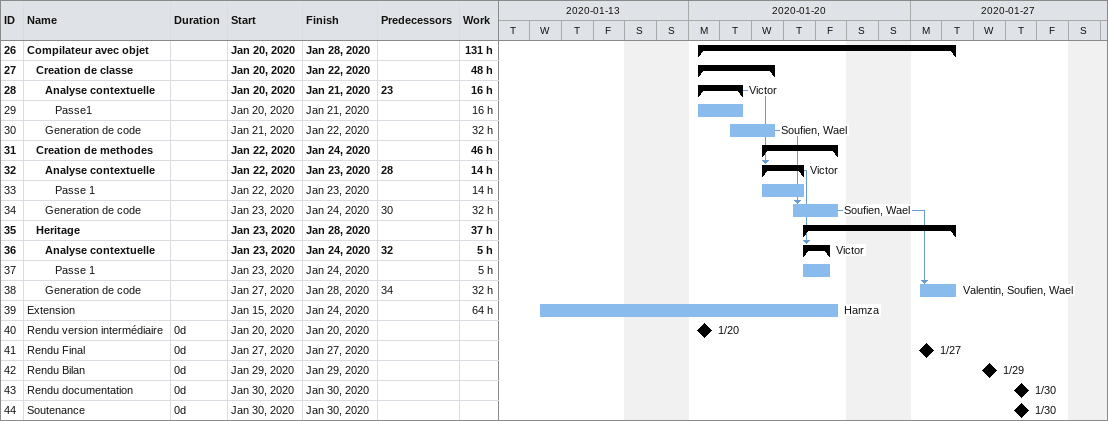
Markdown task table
| ID | Level | Task | Duration | Start | Finish | Predecessors | Resources | Work (h) |
|---|---|---|---|---|---|---|---|---|
| 26 | 1 | **Compilateur avec objet** |  | 2020-01-20 | 2020-01-28 |  |  | 131 |
| 27 | 2 | **Creation de classe** |  | 2020-01-20 | 2020-01-22 |  |  | 48 |
| 28 | 3 | **Analyse contextuelle** |  | 2020-01-20 | 2020-01-21 | 23 | Victor | 16 |
| 29 | 4 | Passe1 |  | 2020-01-20 | 2020-01-21 |  |  | 16 |
| 30 | 3 | Generation de code |  | 2020-01-21 | 2020-01-22 |  | Soufien, Wael | 32 |
| 31 | 2 | **Creation de methodes** |  | 2020-01-22 | 2020-01-24 |  |  | 46 |
| 32 | 3 | **Analyse contextuelle** |  | 2020-01-22 | 2020-01-23 | 28 | Victor | 14 |
| 33 | 4 | Passe 1 |  | 2020-01-22 | 2020-01-23 |  |  | 14 |
| 34 | 3 | Generation de code |  | 2020-01-23 | 2020-01-24 | 30 | Soufien, Wael | 32 |
| 35 | 2 | **Heritage** |  | 2020-01-23 | 2020-01-28 |  |  | 37 |
| 36 | 3 | **Analyse contextuelle** |  | 2020-01-23 | 2020-01-24 | 32 | Victor | 5 |
| 37 | 4 | Passe 1 |  | 2020-01-23 | 2020-01-24 |  |  | 5 |
| 38 | 3 | Generation de code |  | 2020-01-27 | 2020-01-28 | 34 | Valentin, Soufien, Wael | 32 |
| 39 | 1 | Extension |  | 2020-01-15 | 2020-01-24 |  | Hamza | 64 |
| 40 | 1 | Rendu version intermédiaire | 0d | 2020-01-20 | 2020-01-20 |  |  |  |
| 41 | 1 | Rendu Final | 0d | 2020-01-27 | 2020-01-27 |  |  |  |
| 42 | 1 | Rendu Bilan | 0d | 2020-01-29 | 2020-01-29 |  |  |  |
| 43 | 1 | Rendu documentation | 0d | 2020-01-30 | 2020-01-30 |  |  |  |
| 44 | 1 | Soutenance | 0d | 2020-01-30 | 2020-01-30 |  |  |  |
